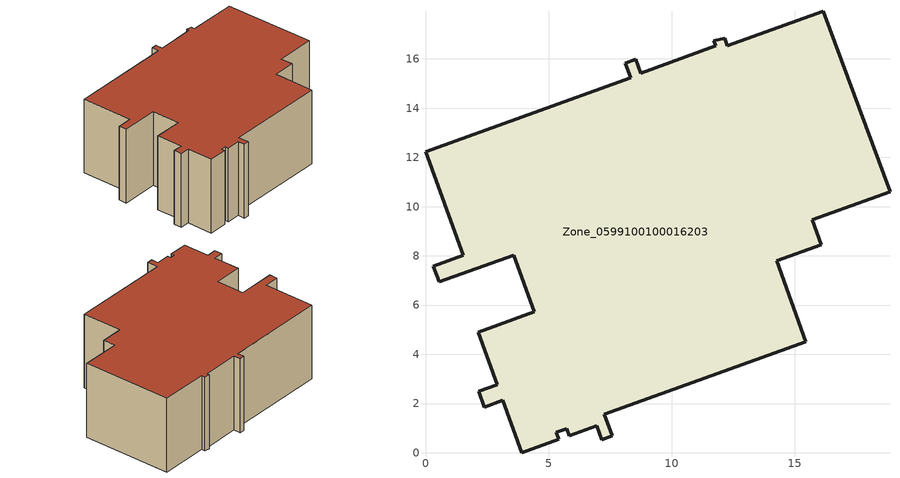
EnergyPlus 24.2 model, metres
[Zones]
Zone_0599100100016203
 floor ground (C_G): 3.59,8.02 0.55,6.94 0.33,7.58 1.53,8.03 0,12.23 8.34,15.24 8.13,15.83 8.55,15.98 8.75,15.41 11.79,16.53 11.72,16.73 12.16,16.84 12.27,16.53 16.17,17.94 18.88,10.6 15.71,9.46 16.07,8.45 14.28,7.81 15.46,4.5 7.27,1.57 7.59,0.68 7.16,0.53 6.95,1.09 5.85,0.69 5.75,0.98 5.32,0.82 5.42,0.54 3.91,0 3.15,2.13 2.38,1.86 2.16,2.49 2.91,2.77 2.14,4.9 4.41,5.73 z0
 wall outside (C_F): 4.41,5.73 2.14,4.9 2.91,2.77 2.16,2.49 2.38,1.86 3.15,2.13 3.91,0 5.42,0.54 5.32,0.82 5.75,0.98 5.85,0.69 6.95,1.09 7.16,0.53 7.59,0.68 7.27,1.57 15.46,4.5 14.28,7.81 16.07,8.45 15.71,9.46 18.88,10.6 16.17,17.94 12.27,16.53 12.16,16.84 11.72,16.73 11.79,16.53 8.75,15.41 8.55,15.98 8.13,15.83 8.34,15.24 0,12.23 1.53,8.03 0.33,7.58 0.55,6.94 3.59,8.02 4.41,5.73 z0:6.61
 roof outside (C_R): 0.55,6.94 3.59,8.02 4.41,5.73 2.14,4.9 2.91,2.77 2.16,2.49 2.38,1.86 3.15,2.13 3.91,0 5.42,0.54 5.32,0.82 5.75,0.98 5.85,0.69 6.95,1.09 7.16,0.53 7.59,0.68 7.27,1.57 15.46,4.5 14.28,7.81 16.07,8.45 15.71,9.46 18.88,10.6 16.17,17.94 12.27,16.53 12.16,16.84 11.72,16.73 11.79,16.53 8.75,15.41 8.55,15.98 8.13,15.83 8.34,15.24 0,12.23 1.53,8.03 0.33,7.58 z6.61
[BUILDING]
Pand.0599100100016203: North Axis=0; Terrain=City; Loads Convergence Tolerance Value=0.04; Temperature Convergence Tolerance Value=0.4; Solar Distribution=FullExterior; Maximum Number of Warmup Days=25; Minimum Number of Warmup Days=1
[Site:Location]
Rotterdam.The.Hague.AP_ZH_NLD Design_Conditions: Latitude=51.96; Longitude=4.45; Time Zone=1; Elevation=-4.5
[SITE:GROUNDTEMPERATURE:BUILDINGSURFACE]
18, 18, 18, 18, 18, 18, 18, 18, 18, 18, 18, 18
[MATERIAL] Thermal Absorptance=0.9; Solar Absorptance=0.7; Visible Absorptance=0.7
Name | Roughness | Thickness | Conductivity | Density | Specific Heat
G.D.2015-2018 | MediumSmooth | 0.15 | 0.0428571 | 540 | 1210
F.D.2015-2018 | Rough | 0.3 | 0.0666667 | 1920 | 840
R.D.2015-2018 | MediumRough | 0.2 | 0.0333333 | 1500 | 1000
[CONSTRUCTION]
C_G: G.D.2015-2018
C_F: F.D.2015-2018
C_R: R.D.2015-2018
[ZONE]
Zone_0599100100016203: Type=1; Multiplier=1; Ceiling Height=Autocalculate; Volume=Autocalculate; Floor Area=autocalculate; Part of Total Floor Area=Yes
[ZONEINFILTRATION:DESIGNFLOWRATE]
Infil_Zone_0599100100016203: Zone or ZoneList or Space or SpaceList=Zone_0599100100016203; Schedule=AlwaysOn; Design Flow Rate Calculation Method=Flow/Area; Flow Rate per Floor Area=0.0021; Constant Term Coefficient=1; Temperature Term Coefficient=0; Velocity Term Coefficient=0; Velocity Squared Term Coefficient=0
[HVACTEMPLATE:ZONE:IDEALLOADSAIRSYSTEM]
Zone_0599100100016203: Maximum Heating Supply Air Temperature=50; Minimum Cooling Supply Air Temperature=13; Maximum Heating Supply Air Humidity Ratio=0.0156; Minimum Cooling Supply Air Humidity Ratio=0.0077; Heating Limit=NoLimit; Cooling Limit=NoLimit; Dehumidification Control Type=ConstantSensibleHeatRatio; Cooling Sensible Heat Ratio=0.7; Dehumidification Setpoint=60; Humidification Control Type=None; Humidification Setpoint=30; Outdoor Air Method=None; Outdoor Air Flow Rate per Person=0.00944; Outdoor Air Flow Rate per Zone Floor Area=0; Outdoor Air Flow Rate per Zone=0; Demand Controlled Ventilation Type=None; Outdoor Air Economizer Type=NoEconomizer; Heat Recovery Type=None; Sensible Heat Recovery Effectiveness=0.7; Latent Heat Recovery Effectiveness=0.65
[ZONECONTROL:THERMOSTAT]
ThermostatControl_Zone_0599100100016203: Zone or ZoneList=Zone_0599100100016203; Control Type Schedule=DualSetpointControlType; Control 1=Thermostat_Zone_0599100100016203; Temperature Difference Between Cutout And Setpoint=0
[THERMOSTATSETPOINT:DUALSETPOINT]
Thermostat_Zone_0599100100016203: Heating Setpoint Temperature Schedule=HeatingSetpoint_Zone_0599100100016203; Cooling Setpoint Temperature Schedule=CoolingSetpoint_Zone_0599100100016203
[SCHEDULE:COMPACT]
HeatingSetpoint_Zone_0599100100016203: Through: 12/31, For: AllDays, Until: 24:00, 21
CoolingSetpoint_Zone_0599100100016203: Through: 12/31, For: AllDays, Until: 24:00, 24
DualSetpointControlType: Through: 12/31, For: AllDays, Until: 24:00, 4
AlwaysOn: Through: 12/31, For: AllDays, Until: 24:00, 1
